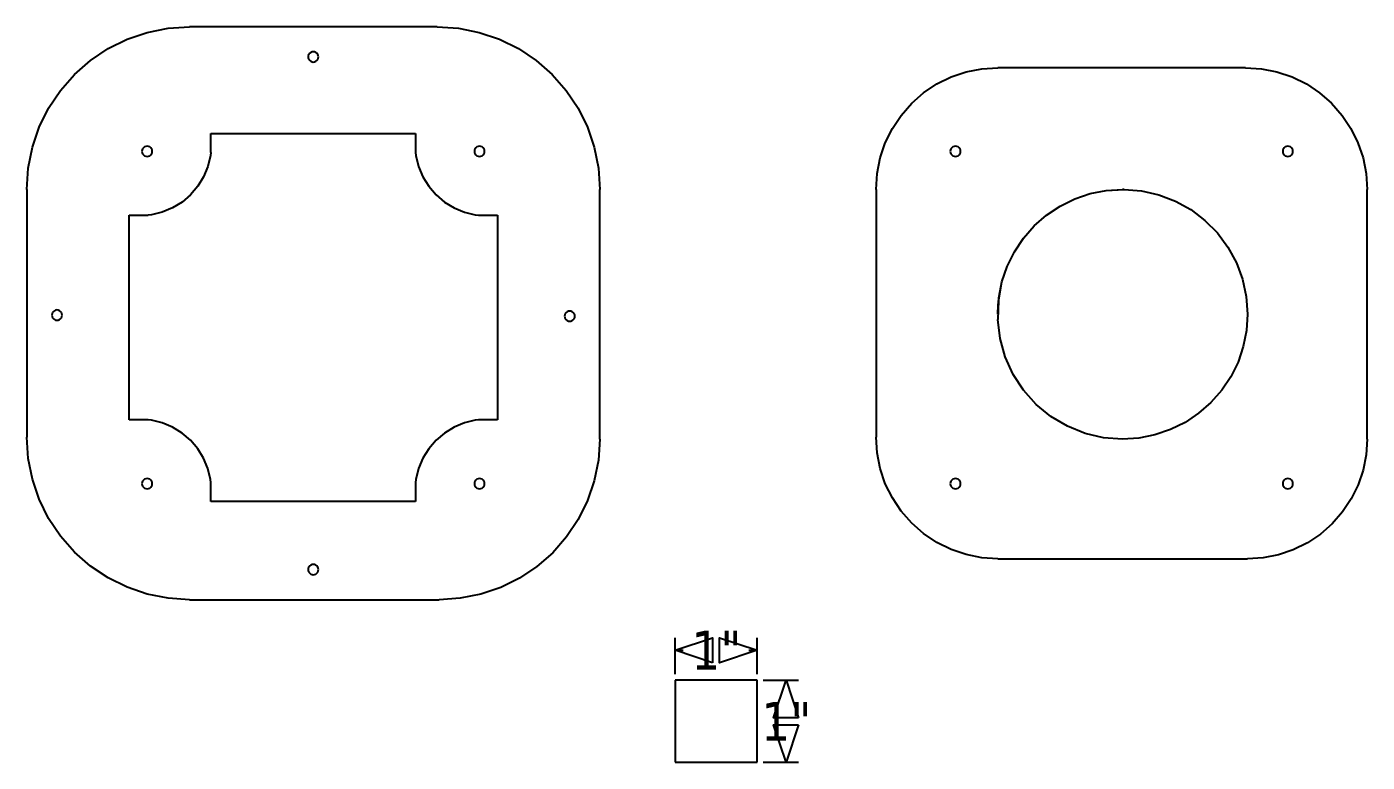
# Model space of a CAD drawing. Extents: x -8.3 to 9.1, y -8.4 to 9.
# Drawn here: x -7.73 to 8.65, y 0.01 to 8.99 of the extents above; entities that cross this region are included whole.
import ezdxf

# ---------------------------------------------------------------- set-up
doc = ezdxf.new("R2010")
doc.units = 0
doc.header["$MEASUREMENT"] = 0
doc.layers.get('0').update_dxf_attribs({"linetype": 'CONTINUOUS'})
doc.styles.add('TAHOMA', font='Tahoma', dxfattribs={"height": 0.2})

msp = doc.modelspace()

# ---------------------------------------------------------------- linework, layer by layer
for p, q in [((-6.503, 8.839), (-6.257, 8.923)), ((-6.257, 8.923), (-6.002, 8.974)), ((-6.002, 8.974), (-5.743, 8.991)), ((-2.715, 8.991), (-5.743, 8.991)), ((-2.715, 8.991), (-2.456, 8.974)), ((-2.456, 8.974), (-2.201, 8.923)), ((-2.201, 8.923), (-1.955, 8.839)), ((-6.952, 8.58), (-6.736, 8.725)), ((-6.736, 8.725), (-6.503, 8.839)), ((-4.245, 8.683), (-4.26, 8.677)), ((-4.229, 8.685), (-4.245, 8.683)), ((-4.213, 8.683), (-4.229, 8.685)), ((-4.198, 8.677), (-4.213, 8.683)), ((-1.955, 8.839), (-1.722, 8.725)), ((-1.722, 8.725), (-1.506, 8.58)), ((-7.147, 8.409), (-6.952, 8.58)), ((-4.29, 8.639), (-4.292, 8.623)), ((-4.292, 8.623), (-4.29, 8.606)), ((-4.283, 8.654), (-4.29, 8.639)), ((-4.29, 8.606), (-4.283, 8.591)), ((-4.273, 8.667), (-4.283, 8.654)), ((-4.283, 8.591), (-4.273, 8.578)), ((-4.26, 8.677), (-4.273, 8.667)), ((-4.273, 8.578), (-4.26, 8.569)), ((-4.26, 8.569), (-4.245, 8.562)), ((-4.245, 8.562), (-4.229, 8.56)), ((-4.229, 8.56), (-4.213, 8.562)), ((-4.213, 8.562), (-4.198, 8.569)), ((-4.185, 8.667), (-4.198, 8.677)), ((-4.198, 8.569), (-4.185, 8.578)), ((-4.175, 8.654), (-4.185, 8.667)), ((-4.185, 8.578), (-4.175, 8.591)), ((-4.169, 8.639), (-4.175, 8.654)), ((-4.175, 8.591), (-4.169, 8.606)), ((-4.167, 8.623), (-4.169, 8.639)), ((-4.169, 8.606), (-4.167, 8.623)), ((-1.506, 8.58), (-1.311, 8.409)), ((-7.319, 8.214), (-7.147, 8.409)), ((-1.311, 8.409), (-1.14, 8.214)), ((3.389, 8.292), (3.563, 8.378)), ((3.563, 8.378), (3.747, 8.44)), ((3.747, 8.44), (3.938, 8.478)), ((3.938, 8.478), (4.132, 8.491)), ((7.16, 8.491), (4.132, 8.491)), ((7.16, 8.491), (7.354, 8.478)), ((7.354, 8.478), (7.544, 8.44)), ((7.544, 8.44), (7.728, 8.378)), ((7.728, 8.378), (7.903, 8.292)), ((-7.463, 7.998), (-7.319, 8.214)), ((-1.14, 8.214), (-0.995, 7.998)), ((3.227, 8.184), (3.389, 8.292)), ((7.903, 8.292), (8.064, 8.184)), ((2.953, 7.909), (3.081, 8.056)), ((3.081, 8.056), (3.227, 8.184)), ((8.064, 8.184), (8.211, 8.056)), ((8.211, 8.056), (8.339, 7.909)), ((-7.578, 7.765), (-7.463, 7.998)), ((-0.995, 7.998), (-0.88, 7.765)), ((2.845, 7.748), (2.953, 7.909)), ((8.339, 7.909), (8.447, 7.748)), ((-7.661, 7.519), (-7.578, 7.765)), ((-0.88, 7.765), (-0.797, 7.519)), ((2.759, 7.573), (2.845, 7.748)), ((8.447, 7.748), (8.533, 7.573)), ((-5.479, 7.689), (-2.979, 7.689)), ((-5.479, 7.455), (-5.479, 7.689)), ((-2.979, 7.689), (-2.979, 7.455)), ((2.697, 7.389), (2.759, 7.573)), ((8.533, 7.573), (8.595, 7.389)), ((-7.712, 7.264), (-7.661, 7.519)), ((-6.32, 7.486), (-6.322, 7.469)), ((-6.322, 7.469), (-6.32, 7.453)), ((-6.314, 7.501), (-6.32, 7.486)), ((-6.32, 7.453), (-6.314, 7.438)), ((-6.304, 7.514), (-6.314, 7.501)), ((-6.314, 7.438), (-6.304, 7.425)), ((-6.291, 7.524), (-6.304, 7.514)), ((-6.304, 7.425), (-6.291, 7.415)), ((-6.276, 7.53), (-6.291, 7.524)), ((-6.291, 7.415), (-6.276, 7.409)), ((-6.259, 7.532), (-6.276, 7.53)), ((-6.276, 7.409), (-6.259, 7.407)), ((-6.243, 7.53), (-6.259, 7.532)), ((-6.259, 7.407), (-6.243, 7.409)), ((-6.228, 7.524), (-6.243, 7.53)), ((-6.243, 7.409), (-6.228, 7.415)), ((-6.215, 7.514), (-6.228, 7.524)), ((-6.228, 7.415), (-6.215, 7.425)), ((-6.205, 7.501), (-6.215, 7.514)), ((-6.215, 7.425), (-6.205, 7.438)), ((-6.199, 7.486), (-6.205, 7.501)), ((-6.205, 7.438), (-6.199, 7.453)), ((-6.197, 7.469), (-6.199, 7.486)), ((-6.199, 7.453), (-6.197, 7.469)), ((-5.483, 7.417), (-5.516, 7.285)), ((-5.479, 7.455), (-5.483, 7.417)), ((-2.979, 7.455), (-2.976, 7.417)), ((-2.976, 7.417), (-2.943, 7.285)), ((-2.259, 7.486), (-2.261, 7.469)), ((-2.261, 7.469), (-2.259, 7.453)), ((-2.253, 7.501), (-2.259, 7.486)), ((-2.259, 7.453), (-2.253, 7.438)), ((-2.243, 7.514), (-2.253, 7.501)), ((-2.253, 7.438), (-2.243, 7.425)), ((-2.23, 7.524), (-2.243, 7.514)), ((-2.243, 7.425), (-2.23, 7.415)), ((-2.215, 7.53), (-2.23, 7.524)), ((-2.23, 7.415), (-2.215, 7.409)), ((-2.199, 7.532), (-2.215, 7.53)), ((-2.215, 7.409), (-2.199, 7.407)), ((-2.183, 7.53), (-2.199, 7.532)), ((-2.199, 7.407), (-2.183, 7.409)), ((-2.168, 7.524), (-2.183, 7.53)), ((-2.183, 7.409), (-2.168, 7.415)), ((-2.155, 7.514), (-2.168, 7.524)), ((-2.168, 7.415), (-2.155, 7.425)), ((-2.145, 7.501), (-2.155, 7.514)), ((-2.155, 7.425), (-2.145, 7.438)), ((-2.138, 7.486), (-2.145, 7.501)), ((-2.145, 7.438), (-2.138, 7.453)), ((-2.136, 7.469), (-2.138, 7.486)), ((-2.138, 7.453), (-2.136, 7.469)), ((-0.797, 7.519), (-0.746, 7.264)), ((2.659, 7.199), (2.697, 7.389)), ((3.555, 7.486), (3.553, 7.469)), ((3.553, 7.469), (3.555, 7.453)), ((3.561, 7.501), (3.555, 7.486)), ((3.555, 7.453), (3.561, 7.438)), ((3.571, 7.514), (3.561, 7.501)), ((3.561, 7.438), (3.571, 7.425)), ((3.584, 7.524), (3.571, 7.514)), ((3.571, 7.425), (3.584, 7.415)), ((3.599, 7.53), (3.584, 7.524)), ((3.584, 7.415), (3.599, 7.409)), ((3.616, 7.532), (3.599, 7.53)), ((3.599, 7.409), (3.616, 7.407)), ((3.632, 7.53), (3.616, 7.532)), ((3.616, 7.407), (3.632, 7.409)), ((3.647, 7.524), (3.632, 7.53)), ((3.632, 7.409), (3.647, 7.415)), ((3.66, 7.514), (3.647, 7.524)), ((3.647, 7.415), (3.66, 7.425)), ((3.67, 7.501), (3.66, 7.514)), ((3.66, 7.425), (3.67, 7.438)), ((3.676, 7.486), (3.67, 7.501)), ((3.67, 7.438), (3.676, 7.453)), ((3.678, 7.469), (3.676, 7.486)), ((3.676, 7.453), (3.678, 7.469)), ((7.616, 7.486), (7.614, 7.469)), ((7.614, 7.469), (7.616, 7.453)), ((7.622, 7.501), (7.616, 7.486)), ((7.616, 7.453), (7.622, 7.438)), ((7.632, 7.514), (7.622, 7.501)), ((7.622, 7.438), (7.632, 7.425)), ((7.645, 7.524), (7.632, 7.514)), ((7.632, 7.425), (7.645, 7.415)), ((7.66, 7.53), (7.645, 7.524)), ((7.645, 7.415), (7.66, 7.409)), ((7.676, 7.532), (7.66, 7.53)), ((7.66, 7.409), (7.676, 7.407)), ((7.692, 7.53), (7.676, 7.532)), ((7.676, 7.407), (7.692, 7.409)), ((7.707, 7.524), (7.692, 7.53)), ((7.692, 7.409), (7.707, 7.415)), ((7.72, 7.514), (7.707, 7.524)), ((7.707, 7.415), (7.72, 7.425)), ((7.73, 7.501), (7.72, 7.514)), ((7.72, 7.425), (7.73, 7.438)), ((7.737, 7.486), (7.73, 7.501)), ((7.73, 7.438), (7.737, 7.453)), ((7.739, 7.469), (7.737, 7.486)), ((7.737, 7.453), (7.739, 7.469)), ((8.595, 7.389), (8.633, 7.199)), ((-7.729, 7.005), (-7.712, 7.264)), ((-5.516, 7.285), (-5.569, 7.159)), ((-2.943, 7.285), (-2.89, 7.159)), ((-0.746, 7.264), (-0.729, 7.005)), ((-5.64, 7.043), (-5.729, 6.939)), ((-5.569, 7.159), (-5.64, 7.043)), ((-2.89, 7.159), (-2.818, 7.043)), ((-2.818, 7.043), (-2.729, 6.939)), ((2.646, 7.005), (2.659, 7.199)), ((8.633, 7.199), (8.646, 7.005)), ((-7.729, 7.005), (-7.729, 3.978)), ((-5.729, 6.939), (-5.833, 6.85)), ((-2.729, 6.939), (-2.625, 6.85)), ((-0.729, 3.953), (-0.729, 7.005)), ((2.646, 7.005), (2.646, 3.978)), ((4.895, 6.8), (5.074, 6.889)), ((5.074, 6.889), (5.263, 6.953)), ((5.263, 6.953), (5.459, 6.992)), ((5.459, 6.992), (5.675, 7.005)), ((5.459, 6.992), (5.658, 7.005)), ((5.675, 7.005), (5.658, 7.005)), ((5.675, 7.005), (5.89, 6.987)), ((5.89, 6.987), (6.101, 6.939)), ((6.101, 6.939), (6.303, 6.862)), ((8.646, 3.953), (8.646, 7.005)), ((-6.075, 6.726), (-6.207, 6.693)), ((-5.949, 6.779), (-6.075, 6.726)), ((-5.833, 6.85), (-5.949, 6.779)), ((-2.625, 6.85), (-2.509, 6.779)), ((-2.509, 6.779), (-2.384, 6.726)), ((-2.384, 6.726), (-2.251, 6.693)), ((4.729, 6.69), (4.895, 6.8)), ((6.303, 6.862), (6.492, 6.757)), ((6.492, 6.757), (6.664, 6.626)), ((-6.479, 4.19), (-6.479, 6.689)), ((-6.479, 6.689), (-6.245, 6.689)), ((-6.207, 6.693), (-6.245, 6.689)), ((-2.251, 6.693), (-2.213, 6.689)), ((-2.213, 6.689), (-1.979, 6.689)), ((-1.979, 6.689), (-1.979, 4.19)), ((4.447, 6.408), (4.579, 6.558)), ((4.579, 6.558), (4.729, 6.69)), ((6.664, 6.626), (6.816, 6.473)), ((4.336, 6.242), (4.447, 6.408)), ((6.816, 6.473), (6.945, 6.299)), ((4.248, 6.063), (4.336, 6.242)), ((6.945, 6.299), (7.048, 6.109)), ((4.184, 5.874), (4.248, 6.063)), ((7.048, 6.109), (7.123, 5.906)), ((7.123, 5.906), (7.169, 5.695)), ((4.144, 5.66), (4.184, 5.874)), ((4.145, 5.678), (4.184, 5.874)), ((4.132, 5.479), (4.139, 5.59)), ((4.141, 5.645), (4.133, 5.413)), ((4.139, 5.59), (4.144, 5.66)), ((4.141, 5.645), (4.144, 5.66)), ((4.144, 5.66), (4.145, 5.678)), ((7.169, 5.695), (7.184, 5.479)), ((-7.421, 5.484), (-7.424, 5.468)), ((-7.424, 5.468), (-7.421, 5.452)), ((-7.415, 5.499), (-7.421, 5.484)), ((-7.421, 5.452), (-7.415, 5.437)), ((-7.405, 5.512), (-7.415, 5.499)), ((-7.415, 5.437), (-7.405, 5.424)), ((-7.392, 5.522), (-7.405, 5.512)), ((-7.405, 5.424), (-7.392, 5.414)), ((-7.377, 5.529), (-7.392, 5.522)), ((-7.392, 5.414), (-7.377, 5.408)), ((-7.361, 5.531), (-7.377, 5.529)), ((-7.377, 5.408), (-7.361, 5.406)), ((-7.345, 5.529), (-7.361, 5.531)), ((-7.361, 5.406), (-7.345, 5.408)), ((-7.33, 5.522), (-7.345, 5.529)), ((-7.345, 5.408), (-7.33, 5.414)), ((-7.317, 5.512), (-7.33, 5.522)), ((-7.33, 5.414), (-7.317, 5.424)), ((-7.307, 5.499), (-7.317, 5.512)), ((-7.317, 5.424), (-7.307, 5.437)), ((-7.301, 5.484), (-7.307, 5.499)), ((-7.307, 5.437), (-7.301, 5.452)), ((-7.299, 5.468), (-7.301, 5.484)), ((-7.301, 5.452), (-7.299, 5.468)), ((-1.157, 5.472), (-1.159, 5.456)), ((-1.159, 5.456), (-1.157, 5.439)), ((-1.151, 5.487), (-1.157, 5.472)), ((-1.157, 5.439), (-1.151, 5.424)), ((-1.141, 5.5), (-1.151, 5.487)), ((-1.151, 5.424), (-1.141, 5.411)), ((-1.128, 5.51), (-1.141, 5.5)), ((-1.141, 5.411), (-1.128, 5.401)), ((-1.113, 5.516), (-1.128, 5.51)), ((-1.097, 5.518), (-1.113, 5.516)), ((-1.081, 5.516), (-1.097, 5.518)), ((-1.066, 5.51), (-1.081, 5.516)), ((-1.053, 5.5), (-1.066, 5.51)), ((-1.066, 5.401), (-1.053, 5.411)), ((-1.043, 5.487), (-1.053, 5.5)), ((-1.053, 5.411), (-1.043, 5.424)), ((-1.036, 5.472), (-1.043, 5.487)), ((-1.043, 5.424), (-1.036, 5.439)), ((-1.034, 5.456), (-1.036, 5.472)), ((-1.036, 5.439), (-1.034, 5.456)), ((4.161, 5.181), (4.133, 5.413)), ((7.184, 5.479), (7.171, 5.28)), ((-1.128, 5.401), (-1.113, 5.395)), ((-1.113, 5.395), (-1.097, 5.393)), ((-1.097, 5.393), (-1.081, 5.395)), ((-1.081, 5.395), (-1.066, 5.401)), ((7.171, 5.28), (7.132, 5.084)), ((4.224, 4.957), (4.161, 5.181)), ((7.132, 5.084), (7.068, 4.895)), ((4.32, 4.745), (4.224, 4.957)), ((7.068, 4.895), (6.979, 4.716)), ((4.447, 4.55), (4.32, 4.745)), ((6.979, 4.716), (6.869, 4.55)), ((4.603, 4.377), (4.447, 4.55)), ((6.869, 4.55), (6.737, 4.4)), ((4.783, 4.229), (4.603, 4.377)), ((6.587, 4.269), (6.421, 4.158)), ((6.737, 4.4), (6.587, 4.269)), ((-6.245, 4.19), (-6.479, 4.19)), ((-6.207, 4.186), (-6.245, 4.19)), ((-6.075, 4.153), (-6.207, 4.186)), ((-5.949, 4.1), (-6.075, 4.153)), ((-5.833, 4.028), (-5.949, 4.1)), ((-2.509, 4.1), (-2.625, 4.028)), ((-2.384, 4.153), (-2.509, 4.1)), ((-2.251, 4.186), (-2.384, 4.153)), ((-2.213, 4.19), (-2.251, 4.186)), ((-1.979, 4.19), (-2.213, 4.19)), ((4.983, 4.111), (4.783, 4.229)), ((5.199, 4.024), (4.983, 4.111)), ((6.421, 4.158), (6.242, 4.07)), ((-7.712, 3.718), (-7.729, 3.978)), ((-5.729, 3.94), (-5.833, 4.028)), ((-5.64, 3.836), (-5.729, 3.94)), ((-2.729, 3.94), (-2.818, 3.836)), ((-2.625, 4.028), (-2.729, 3.94)), ((-0.729, 3.953), (-0.746, 3.697)), ((2.659, 3.784), (2.646, 3.978)), ((5.426, 3.971), (5.199, 4.024)), ((5.658, 3.953), (5.426, 3.971)), ((5.857, 3.966), (5.658, 3.953)), ((6.053, 4.005), (5.857, 3.966)), ((6.242, 4.07), (6.053, 4.005)), ((8.646, 3.953), (8.633, 3.763)), ((-5.569, 3.72), (-5.64, 3.836)), ((-2.818, 3.836), (-2.89, 3.72)), ((2.697, 3.593), (2.659, 3.784)), ((-7.661, 3.464), (-7.712, 3.718)), ((-5.516, 3.594), (-5.569, 3.72)), ((-2.89, 3.72), (-2.943, 3.594)), ((-0.746, 3.697), (-0.796, 3.446)), ((8.633, 3.763), (8.596, 3.575)), ((-7.578, 3.218), (-7.661, 3.464)), ((-6.314, 3.441), (-6.32, 3.426)), ((-6.304, 3.454), (-6.314, 3.441)), ((-6.291, 3.463), (-6.304, 3.454)), ((-6.276, 3.47), (-6.291, 3.463)), ((-6.259, 3.472), (-6.276, 3.47)), ((-6.243, 3.47), (-6.259, 3.472)), ((-6.228, 3.463), (-6.243, 3.47)), ((-6.215, 3.454), (-6.228, 3.463)), ((-6.205, 3.441), (-6.215, 3.454)), ((-6.199, 3.426), (-6.205, 3.441)), ((-5.483, 3.462), (-5.516, 3.594)), ((-5.479, 3.424), (-5.483, 3.462)), ((-2.976, 3.462), (-2.979, 3.424)), ((-2.943, 3.594), (-2.976, 3.462)), ((-2.253, 3.441), (-2.259, 3.426)), ((-2.243, 3.454), (-2.253, 3.441)), ((-2.23, 3.463), (-2.243, 3.454)), ((-2.215, 3.47), (-2.23, 3.463)), ((-2.199, 3.472), (-2.215, 3.47)), ((-2.183, 3.47), (-2.199, 3.472)), ((-2.168, 3.463), (-2.183, 3.47)), ((-2.155, 3.454), (-2.168, 3.463)), ((-2.145, 3.441), (-2.155, 3.454)), ((-2.138, 3.426), (-2.145, 3.441)), ((-0.796, 3.446), (-0.878, 3.203)), ((2.759, 3.409), (2.697, 3.593)), ((3.561, 3.441), (3.555, 3.426)), ((3.571, 3.454), (3.561, 3.441)), ((3.584, 3.463), (3.571, 3.454)), ((3.599, 3.47), (3.584, 3.463)), ((3.616, 3.472), (3.599, 3.47)), ((3.632, 3.47), (3.616, 3.472)), ((3.647, 3.463), (3.632, 3.47)), ((3.66, 3.454), (3.647, 3.463)), ((3.67, 3.441), (3.66, 3.454)), ((3.676, 3.426), (3.67, 3.441)), ((7.622, 3.441), (7.616, 3.426)), ((7.632, 3.454), (7.622, 3.441)), ((7.645, 3.463), (7.632, 3.454)), ((7.66, 3.47), (7.645, 3.463)), ((7.676, 3.472), (7.66, 3.47)), ((7.692, 3.47), (7.676, 3.472)), ((7.707, 3.463), (7.692, 3.47)), ((7.72, 3.454), (7.707, 3.463)), ((7.73, 3.441), (7.72, 3.454)), ((7.737, 3.426), (7.73, 3.441)), ((8.596, 3.575), (8.535, 3.394)), ((-6.32, 3.426), (-6.322, 3.409)), ((-6.322, 3.409), (-6.32, 3.393)), ((-6.32, 3.393), (-6.314, 3.378)), ((-6.314, 3.378), (-6.304, 3.365)), ((-6.304, 3.365), (-6.291, 3.355)), ((-6.291, 3.355), (-6.276, 3.349)), ((-6.276, 3.349), (-6.259, 3.347)), ((-6.259, 3.347), (-6.243, 3.349)), ((-6.243, 3.349), (-6.228, 3.355)), ((-6.228, 3.355), (-6.215, 3.365)), ((-6.215, 3.365), (-6.205, 3.378)), ((-6.205, 3.378), (-6.199, 3.393)), ((-6.197, 3.409), (-6.199, 3.426)), ((-6.199, 3.393), (-6.197, 3.409)), ((-5.479, 3.19), (-5.479, 3.424)), ((-2.979, 3.424), (-2.979, 3.19)), ((-2.259, 3.426), (-2.261, 3.409)), ((-2.261, 3.409), (-2.259, 3.393)), ((-2.259, 3.393), (-2.253, 3.378)), ((-2.253, 3.378), (-2.243, 3.365)), ((-2.243, 3.365), (-2.23, 3.355)), ((-2.23, 3.355), (-2.215, 3.349)), ((-2.215, 3.349), (-2.199, 3.347)), ((-2.199, 3.347), (-2.183, 3.349)), ((-2.183, 3.349), (-2.168, 3.355)), ((-2.168, 3.355), (-2.155, 3.365)), ((-2.155, 3.365), (-2.145, 3.378)), ((-2.145, 3.378), (-2.138, 3.393)), ((-2.136, 3.409), (-2.138, 3.426)), ((-2.138, 3.393), (-2.136, 3.409)), ((2.845, 3.235), (2.759, 3.409)), ((3.555, 3.426), (3.553, 3.409)), ((3.553, 3.409), (3.555, 3.393)), ((3.555, 3.393), (3.561, 3.378)), ((3.561, 3.378), (3.571, 3.365)), ((3.571, 3.365), (3.584, 3.355)), ((3.584, 3.355), (3.599, 3.349)), ((3.599, 3.349), (3.616, 3.347)), ((3.616, 3.347), (3.632, 3.349)), ((3.632, 3.349), (3.647, 3.355)), ((3.647, 3.355), (3.66, 3.365)), ((3.66, 3.365), (3.67, 3.378)), ((3.67, 3.378), (3.676, 3.393)), ((3.678, 3.409), (3.676, 3.426)), ((3.676, 3.393), (3.678, 3.409)), ((7.616, 3.426), (7.614, 3.409)), ((7.614, 3.409), (7.616, 3.393)), ((7.616, 3.393), (7.622, 3.378)), ((7.622, 3.378), (7.632, 3.365)), ((7.632, 3.365), (7.645, 3.355)), ((7.645, 3.355), (7.66, 3.349)), ((7.66, 3.349), (7.676, 3.347)), ((7.676, 3.347), (7.692, 3.349)), ((7.692, 3.349), (7.707, 3.355)), ((7.707, 3.355), (7.72, 3.365)), ((7.72, 3.365), (7.73, 3.378)), ((7.73, 3.378), (7.737, 3.393)), ((7.739, 3.409), (7.737, 3.426)), ((7.737, 3.393), (7.739, 3.409)), ((8.535, 3.394), (8.45, 3.223)), ((-7.463, 2.985), (-7.578, 3.218)), ((-2.979, 3.19), (-5.479, 3.19)), ((-0.878, 3.203), (-0.992, 2.973)), ((2.953, 3.073), (2.845, 3.235)), ((8.45, 3.223), (8.344, 3.064)), ((-7.319, 2.769), (-7.463, 2.985)), ((-0.992, 2.973), (-1.135, 2.759)), ((3.081, 2.927), (2.953, 3.073)), ((8.344, 3.064), (8.218, 2.92)), ((3.227, 2.799), (3.081, 2.927)), ((3.389, 2.691), (3.227, 2.799)), ((8.074, 2.794), (7.915, 2.688)), ((8.218, 2.92), (8.074, 2.794)), ((-7.147, 2.573), (-7.319, 2.769)), ((-1.135, 2.759), (-1.304, 2.566)), ((3.563, 2.605), (3.389, 2.691)), ((7.915, 2.688), (7.743, 2.603)), ((-6.952, 2.402), (-7.147, 2.573)), ((-1.304, 2.566), (-1.497, 2.397)), ((3.747, 2.542), (3.563, 2.605)), ((3.938, 2.504), (3.747, 2.542)), ((4.132, 2.492), (3.938, 2.504)), ((4.132, 2.492), (7.184, 2.492)), ((7.375, 2.504), (7.184, 2.492)), ((7.562, 2.541), (7.375, 2.504)), ((7.743, 2.603), (7.562, 2.541)), ((-6.736, 2.258), (-6.952, 2.402)), ((-4.29, 2.376), (-4.292, 2.359)), ((-4.292, 2.359), (-4.29, 2.343)), ((-4.283, 2.391), (-4.29, 2.376)), ((-4.29, 2.343), (-4.283, 2.328)), ((-4.273, 2.404), (-4.283, 2.391)), ((-4.283, 2.328), (-4.273, 2.315)), ((-4.26, 2.414), (-4.273, 2.404)), ((-4.273, 2.315), (-4.26, 2.305)), ((-4.245, 2.42), (-4.26, 2.414)), ((-4.26, 2.305), (-4.245, 2.299)), ((-4.229, 2.422), (-4.245, 2.42)), ((-4.245, 2.299), (-4.229, 2.297)), ((-4.213, 2.42), (-4.229, 2.422)), ((-4.229, 2.297), (-4.213, 2.299)), ((-4.198, 2.414), (-4.213, 2.42)), ((-4.213, 2.299), (-4.198, 2.305)), ((-4.185, 2.404), (-4.198, 2.414)), ((-4.198, 2.305), (-4.185, 2.315)), ((-4.175, 2.391), (-4.185, 2.404)), ((-4.185, 2.315), (-4.175, 2.328)), ((-4.169, 2.376), (-4.175, 2.391)), ((-4.175, 2.328), (-4.169, 2.343)), ((-4.167, 2.359), (-4.169, 2.376)), ((-4.169, 2.343), (-4.167, 2.359)), ((-1.497, 2.397), (-1.71, 2.255)), ((-6.503, 2.143), (-6.736, 2.258)), ((-6.257, 2.059), (-6.503, 2.143)), ((-1.94, 2.141), (-2.183, 2.059)), ((-1.71, 2.255), (-1.94, 2.141)), ((-6.002, 2.009), (-6.257, 2.059)), ((-5.743, 1.992), (-6.002, 2.009)), ((-5.743, 1.992), (-2.691, 1.992)), ((-2.435, 2.009), (-2.691, 1.992)), ((-2.183, 2.059), (-2.435, 2.009)), ((0.192, 1.007), (0.192, 0.007)), ((1.192, 1.007), (0.192, 1.007)), ((1.192, 0.007), (1.192, 1.007)), ((0.192, 0.007), (1.192, 0.007))]:
    msp.add_line(p, q)
at = {"color": 250}
for p, q in [((0.192, 1.083), (0.192, 1.527)), ((1.192, 1.083), (1.192, 1.527)), ((0.192, 1.374), (0.291, 1.374)), ((1.092, 1.374), (1.192, 1.374)), ((1.268, 1.007), (1.699, 1.007)), ((1.547, 0.983), (1.547, 1.007)), ((1.268, 0.007), (1.699, 0.007)), ((1.547, 0.007), (1.547, 0.03))]:
    msp.add_line(p, q, dxfattribs=at)

# ---------------------------------------------------------------- texts
at = {"color": 250, "char_height": 0.4749, "attachment_point": 7, "style": 'TAHOMA'}
for insert in [(0.387, 1.137), (1.242, 0.269)]:
    msp.add_mtext('1"', dxfattribs=dict(at, insert=insert))

# ---------------------------------------------------------------- meshes
at = {"color": 250}
mesh = msp.add_polyface(dxfattribs=at)
corners = [(0.649, 1.222), (0.192, 1.374), (0.649, 1.527)]
mesh.append_faces([[corners[k] for k in face] for face in [(0, 1, 2)]], dxfattribs={"color": 250})
mesh = msp.add_polyface(dxfattribs=at)
corners = [(1.192, 1.374), (0.734, 1.222), (0.734, 1.527)]
mesh.append_faces([[corners[k] for k in face] for face in [(0, 1, 2)]], dxfattribs={"color": 250})
mesh = msp.add_polyface(dxfattribs=at)
corners = [(1.699, 0.549), (1.394, 0.549), (1.547, 1.007)]
mesh.append_faces([[corners[k] for k in face] for face in [(0, 1, 2)]], dxfattribs={"color": 250})
mesh = msp.add_polyface(dxfattribs=at)
corners = [(1.699, 0.464), (1.547, 0.007), (1.394, 0.464)]
mesh.append_faces([[corners[k] for k in face] for face in [(0, 1, 2)]], dxfattribs={"color": 250})

doc.saveas('drawing.dxf')
